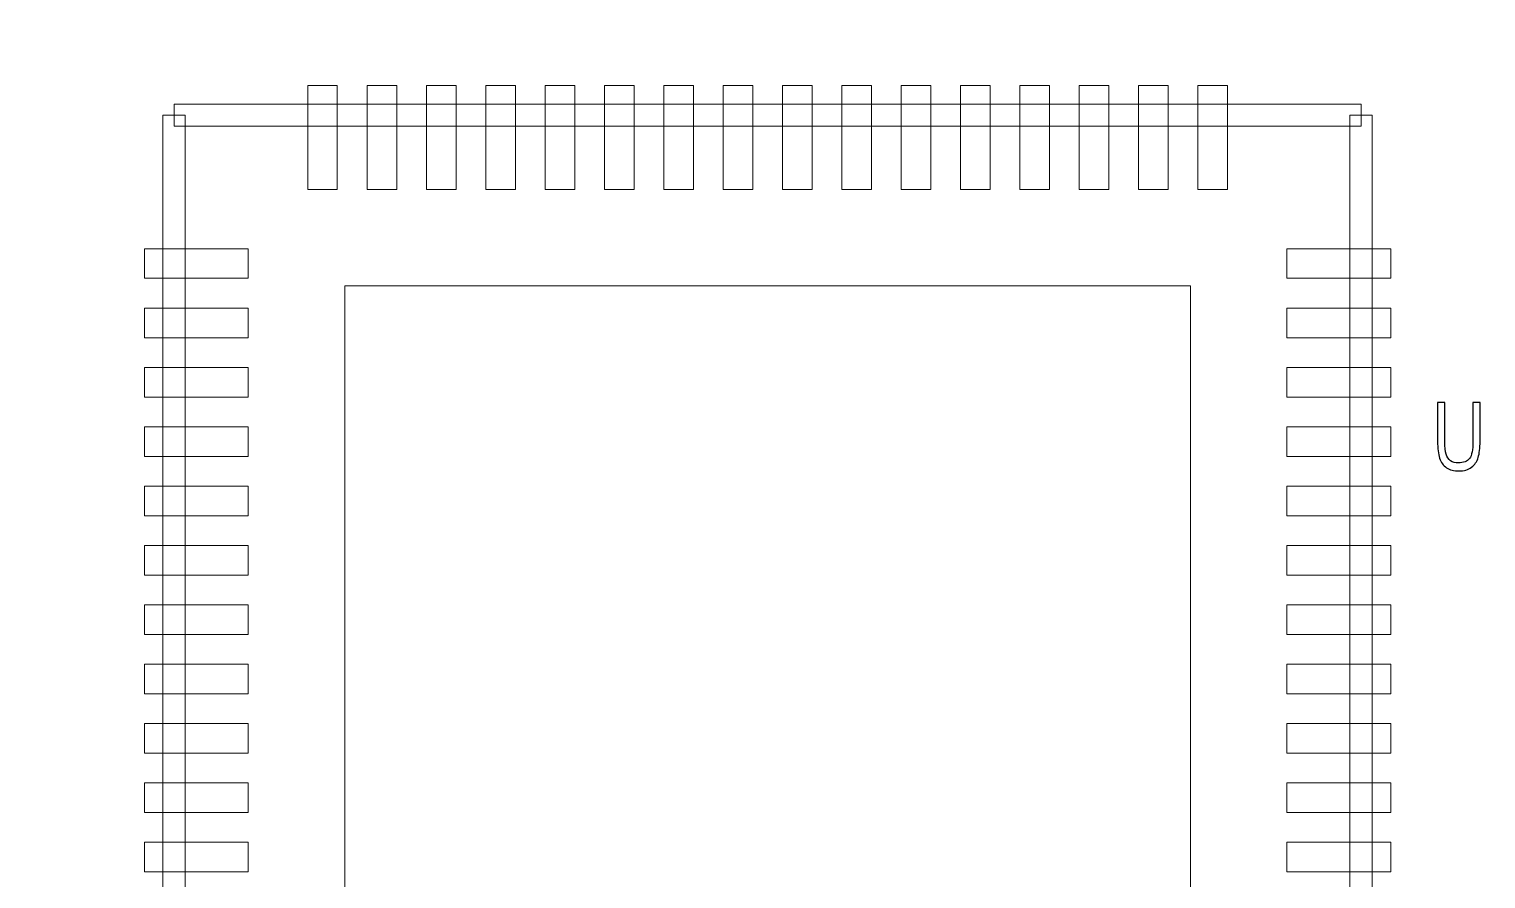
# Model space of a CAD drawing. Header units: millimetres. Extents: x -32 to 79, y -57 to 20.
# Drawn here: x -22.95 to -13.14, y -15.25 to -9.52 of the extents above; entities that cross this region are included whole.
import ezdxf

# ---------------------------------------------------------------- set-up
doc = ezdxf.new("R2010")
doc.units = ezdxf.units.MM
doc.header["$MEASUREMENT"] = 0
for name, color, linetype in [('BG_OUTLINE', 7, 'Continuous'), ('PG_SILKSCREEN_TOP', 7, 'Continuous'), ('PIN_TOP', 7, 'Continuous'), ('RD_SILKSCREEN_TOP', 7, 'Continuous')]:
    doc.layers.add(name, color=color, linetype=linetype)

msp = doc.modelspace()

# ---------------------------------------------------------------- linework, layer by layer
at = {"layer": 'BG_OUTLINE', "lineweight": 9}
msp.add_open_spline([(-31.5602, -57.3483), (-31.5602, -57.3483), (-31.5602, 2.6515), (-31.5602, 2.6515), (-31.5602, 2.6515), (-31.5602, 2.6515), (48.4395, 2.6515), (48.4395, 2.6515), (48.4395, 2.6515), (48.4395, 2.6515), (48.4395, -57.3483), (48.4395, -57.3483), (48.4395, -57.3483), (48.4395, -57.3483), (-31.5602, -57.3483), (-31.5602, -57.3483)], degree=3, knots=[0, 0, 0, 0, 0.25, 0.25, 0.25, 0.25, 0.5, 0.5, 0.5, 0.5, 0.75, 0.75, 0.75, 0.75, 1, 1, 1, 1], dxfattribs=at)
at = {"layer": 'PG_SILKSCREEN_TOP', "lineweight": 9}
for points in [[(-22.0513, -10.101), (-22.0513, -10.101), (-21.9012, -10.101), (-21.9012, -10.101), (-21.9012, -10.101), (-21.9012, -10.101), (-21.9012, -18.101), (-21.9012, -18.101), (-21.9012, -18.101), (-21.9012, -18.101), (-22.0513, -18.101), (-22.0513, -18.101), (-22.0513, -18.101), (-22.0513, -18.101), (-22.0513, -10.101), (-22.0513, -10.101)], [(-13.9763, -10.026), (-13.9763, -10.026), (-13.9763, -10.1761), (-13.9763, -10.1761), (-13.9763, -10.1761), (-13.9763, -10.1761), (-21.9763, -10.1761), (-21.9763, -10.1761), (-21.9763, -10.1761), (-21.9763, -10.1761), (-21.9763, -10.026), (-21.9763, -10.026), (-21.9763, -10.026), (-21.9763, -10.026), (-13.9763, -10.026), (-13.9763, -10.026)], [(-13.9012, -18.101), (-13.9012, -18.101), (-14.0514, -18.101), (-14.0514, -18.101), (-14.0514, -18.101), (-14.0514, -18.101), (-14.0514, -10.101), (-14.0514, -10.101), (-14.0514, -10.101), (-14.0514, -10.101), (-13.9012, -10.101), (-13.9012, -10.101), (-13.9012, -10.101), (-13.9012, -10.101), (-13.9012, -18.101), (-13.9012, -18.101)]]:
    msp.add_open_spline(points, degree=3, knots=[0, 0, 0, 0, 0.25, 0.25, 0.25, 0.25, 0.5, 0.5, 0.5, 0.5, 0.75, 0.75, 0.75, 0.75, 1, 1, 1, 1], dxfattribs=at)
at = {"layer": 'PIN_TOP', "lineweight": 9}
for points in [[(-20.8763, -9.9011), (-20.8763, -9.9011), (-20.8763, -10.6011), (-20.8763, -10.6011), (-20.8763, -10.6011), (-20.8763, -10.6011), (-21.0762, -10.6011), (-21.0762, -10.6011), (-21.0762, -10.6011), (-21.0762, -10.6011), (-21.0762, -9.9011), (-21.0762, -9.9011), (-21.0762, -9.9011), (-21.0762, -9.9011), (-20.8763, -9.9011), (-20.8763, -9.9011)], [(-20.4763, -9.9011), (-20.4763, -9.9011), (-20.4763, -10.6011), (-20.4763, -10.6011), (-20.4763, -10.6011), (-20.4763, -10.6011), (-20.6762, -10.6011), (-20.6762, -10.6011), (-20.6762, -10.6011), (-20.6762, -10.6011), (-20.6762, -9.9011), (-20.6762, -9.9011), (-20.6762, -9.9011), (-20.6762, -9.9011), (-20.4763, -9.9011), (-20.4763, -9.9011)], [(-20.0762, -9.9011), (-20.0762, -9.9011), (-20.0762, -10.6011), (-20.0762, -10.6011), (-20.0762, -10.6011), (-20.0762, -10.6011), (-20.2761, -10.6011), (-20.2761, -10.6011), (-20.2761, -10.6011), (-20.2761, -10.6011), (-20.2761, -9.9011), (-20.2761, -9.9011), (-20.2761, -9.9011), (-20.2761, -9.9011), (-20.0762, -9.9011), (-20.0762, -9.9011)], [(-19.6764, -9.9011), (-19.6764, -9.9011), (-19.6764, -10.6011), (-19.6764, -10.6011), (-19.6764, -10.6011), (-19.6764, -10.6011), (-19.8763, -10.6011), (-19.8763, -10.6011), (-19.8763, -10.6011), (-19.8763, -10.6011), (-19.8763, -9.9011), (-19.8763, -9.9011), (-19.8763, -9.9011), (-19.8763, -9.9011), (-19.6764, -9.9011), (-19.6764, -9.9011)], [(-19.2764, -9.9011), (-19.2764, -9.9011), (-19.2764, -10.6011), (-19.2764, -10.6011), (-19.2764, -10.6011), (-19.2764, -10.6011), (-19.4763, -10.6011), (-19.4763, -10.6011), (-19.4763, -10.6011), (-19.4763, -10.6011), (-19.4763, -9.9011), (-19.4763, -9.9011), (-19.4763, -9.9011), (-19.4763, -9.9011), (-19.2764, -9.9011), (-19.2764, -9.9011)], [(-18.8763, -9.9011), (-18.8763, -9.9011), (-18.8763, -10.6011), (-18.8763, -10.6011), (-18.8763, -10.6011), (-18.8763, -10.6011), (-19.0762, -10.6011), (-19.0762, -10.6011), (-19.0762, -10.6011), (-19.0762, -10.6011), (-19.0762, -9.9011), (-19.0762, -9.9011), (-19.0762, -9.9011), (-19.0762, -9.9011), (-18.8763, -9.9011), (-18.8763, -9.9011)], [(-18.4763, -9.9011), (-18.4763, -9.9011), (-18.4763, -10.6011), (-18.4763, -10.6011), (-18.4763, -10.6011), (-18.4763, -10.6011), (-18.6762, -10.6011), (-18.6762, -10.6011), (-18.6762, -10.6011), (-18.6762, -10.6011), (-18.6762, -9.9011), (-18.6762, -9.9011), (-18.6762, -9.9011), (-18.6762, -9.9011), (-18.4763, -9.9011), (-18.4763, -9.9011)], [(-18.0762, -9.9011), (-18.0762, -9.9011), (-18.0762, -10.6011), (-18.0762, -10.6011), (-18.0762, -10.6011), (-18.0762, -10.6011), (-18.2761, -10.6011), (-18.2761, -10.6011), (-18.2761, -10.6011), (-18.2761, -10.6011), (-18.2761, -9.9011), (-18.2761, -9.9011), (-18.2761, -9.9011), (-18.2761, -9.9011), (-18.0762, -9.9011), (-18.0762, -9.9011)], [(-17.6764, -9.9011), (-17.6764, -9.9011), (-17.6764, -10.6011), (-17.6764, -10.6011), (-17.6764, -10.6011), (-17.6764, -10.6011), (-17.8763, -10.6011), (-17.8763, -10.6011), (-17.8763, -10.6011), (-17.8763, -10.6011), (-17.8763, -9.9011), (-17.8763, -9.9011), (-17.8763, -9.9011), (-17.8763, -9.9011), (-17.6764, -9.9011), (-17.6764, -9.9011)], [(-17.2764, -9.9011), (-17.2764, -9.9011), (-17.2764, -10.6011), (-17.2764, -10.6011), (-17.2764, -10.6011), (-17.2764, -10.6011), (-17.4763, -10.6011), (-17.4763, -10.6011), (-17.4763, -10.6011), (-17.4763, -10.6011), (-17.4763, -9.9011), (-17.4763, -9.9011), (-17.4763, -9.9011), (-17.4763, -9.9011), (-17.2764, -9.9011), (-17.2764, -9.9011)], [(-16.8763, -9.9011), (-16.8763, -9.9011), (-16.8763, -10.6011), (-16.8763, -10.6011), (-16.8763, -10.6011), (-16.8763, -10.6011), (-17.0762, -10.6011), (-17.0762, -10.6011), (-17.0762, -10.6011), (-17.0762, -10.6011), (-17.0762, -9.9011), (-17.0762, -9.9011), (-17.0762, -9.9011), (-17.0762, -9.9011), (-16.8763, -9.9011), (-16.8763, -9.9011)], [(-16.4763, -9.9011), (-16.4763, -9.9011), (-16.4763, -10.6011), (-16.4763, -10.6011), (-16.4763, -10.6011), (-16.4763, -10.6011), (-16.6762, -10.6011), (-16.6762, -10.6011), (-16.6762, -10.6011), (-16.6762, -10.6011), (-16.6762, -9.9011), (-16.6762, -9.9011), (-16.6762, -9.9011), (-16.6762, -9.9011), (-16.4763, -9.9011), (-16.4763, -9.9011)], [(-16.0762, -9.9011), (-16.0762, -9.9011), (-16.0762, -10.6011), (-16.0762, -10.6011), (-16.0762, -10.6011), (-16.0762, -10.6011), (-16.2761, -10.6011), (-16.2761, -10.6011), (-16.2761, -10.6011), (-16.2761, -10.6011), (-16.2761, -9.9011), (-16.2761, -9.9011), (-16.2761, -9.9011), (-16.2761, -9.9011), (-16.0762, -9.9011), (-16.0762, -9.9011)], [(-15.6764, -9.9011), (-15.6764, -9.9011), (-15.6764, -10.6011), (-15.6764, -10.6011), (-15.6764, -10.6011), (-15.6764, -10.6011), (-15.8763, -10.6011), (-15.8763, -10.6011), (-15.8763, -10.6011), (-15.8763, -10.6011), (-15.8763, -9.9011), (-15.8763, -9.9011), (-15.8763, -9.9011), (-15.8763, -9.9011), (-15.6764, -9.9011), (-15.6764, -9.9011)], [(-15.2764, -9.9011), (-15.2764, -9.9011), (-15.2764, -10.6011), (-15.2764, -10.6011), (-15.2764, -10.6011), (-15.2764, -10.6011), (-15.4763, -10.6011), (-15.4763, -10.6011), (-15.4763, -10.6011), (-15.4763, -10.6011), (-15.4763, -9.9011), (-15.4763, -9.9011), (-15.4763, -9.9011), (-15.4763, -9.9011), (-15.2764, -9.9011), (-15.2764, -9.9011)], [(-14.8763, -9.9011), (-14.8763, -9.9011), (-14.8763, -10.6011), (-14.8763, -10.6011), (-14.8763, -10.6011), (-14.8763, -10.6011), (-15.0762, -10.6011), (-15.0762, -10.6011), (-15.0762, -10.6011), (-15.0762, -10.6011), (-15.0762, -9.9011), (-15.0762, -9.9011), (-15.0762, -9.9011), (-15.0762, -9.9011), (-14.8763, -9.9011), (-14.8763, -9.9011)], [(-21.4762, -11.201), (-21.4762, -11.201), (-22.1762, -11.201), (-22.1762, -11.201), (-22.1762, -11.201), (-22.1762, -11.201), (-22.1762, -11.0011), (-22.1762, -11.0011), (-22.1762, -11.0011), (-22.1762, -11.0011), (-21.4762, -11.0011), (-21.4762, -11.0011), (-21.4762, -11.0011), (-21.4762, -11.0011), (-21.4762, -11.201), (-21.4762, -11.201)], [(-13.7764, -11.201), (-13.7764, -11.201), (-14.4764, -11.201), (-14.4764, -11.201), (-14.4764, -11.201), (-14.4764, -11.201), (-14.4764, -11.0011), (-14.4764, -11.0011), (-14.4764, -11.0011), (-14.4764, -11.0011), (-13.7764, -11.0011), (-13.7764, -11.0011), (-13.7764, -11.0011), (-13.7764, -11.0011), (-13.7764, -11.201), (-13.7764, -11.201)], [(-15.1263, -16.951), (-15.1263, -16.951), (-20.8263, -16.951), (-20.8263, -16.951), (-20.8263, -16.951), (-20.8263, -16.951), (-20.8263, -11.251), (-20.8263, -11.251), (-20.8263, -11.251), (-20.8263, -11.251), (-15.1263, -11.251), (-15.1263, -11.251), (-15.1263, -11.251), (-15.1263, -11.251), (-15.1263, -16.951), (-15.1263, -16.951)], [(-21.4762, -11.601), (-21.4762, -11.601), (-22.1762, -11.601), (-22.1762, -11.601), (-22.1762, -11.601), (-22.1762, -11.601), (-22.1762, -11.4011), (-22.1762, -11.4011), (-22.1762, -11.4011), (-22.1762, -11.4011), (-21.4762, -11.4011), (-21.4762, -11.4011), (-21.4762, -11.4011), (-21.4762, -11.4011), (-21.4762, -11.601), (-21.4762, -11.601)], [(-13.7764, -11.601), (-13.7764, -11.601), (-14.4764, -11.601), (-14.4764, -11.601), (-14.4764, -11.601), (-14.4764, -11.601), (-14.4764, -11.4011), (-14.4764, -11.4011), (-14.4764, -11.4011), (-14.4764, -11.4011), (-13.7764, -11.4011), (-13.7764, -11.4011), (-13.7764, -11.4011), (-13.7764, -11.4011), (-13.7764, -11.601), (-13.7764, -11.601)], [(-21.4762, -12.0011), (-21.4762, -12.0011), (-22.1762, -12.0011), (-22.1762, -12.0011), (-22.1762, -12.0011), (-22.1762, -12.0011), (-22.1762, -11.8012), (-22.1762, -11.8012), (-22.1762, -11.8012), (-22.1762, -11.8012), (-21.4762, -11.8012), (-21.4762, -11.8012), (-21.4762, -11.8012), (-21.4762, -11.8012), (-21.4762, -12.0011), (-21.4762, -12.0011)], [(-13.7764, -12.0011), (-13.7764, -12.0011), (-14.4764, -12.0011), (-14.4764, -12.0011), (-14.4764, -12.0011), (-14.4764, -12.0011), (-14.4764, -11.8012), (-14.4764, -11.8012), (-14.4764, -11.8012), (-14.4764, -11.8012), (-13.7764, -11.8012), (-13.7764, -11.8012), (-13.7764, -11.8012), (-13.7764, -11.8012), (-13.7764, -12.0011), (-13.7764, -12.0011)], [(-21.4762, -12.4009), (-21.4762, -12.4009), (-22.1762, -12.4009), (-22.1762, -12.4009), (-22.1762, -12.4009), (-22.1762, -12.4009), (-22.1762, -12.201), (-22.1762, -12.201), (-22.1762, -12.201), (-22.1762, -12.201), (-21.4762, -12.201), (-21.4762, -12.201), (-21.4762, -12.201), (-21.4762, -12.201), (-21.4762, -12.4009), (-21.4762, -12.4009)], [(-13.7764, -12.4009), (-13.7764, -12.4009), (-14.4764, -12.4009), (-14.4764, -12.4009), (-14.4764, -12.4009), (-14.4764, -12.4009), (-14.4764, -12.201), (-14.4764, -12.201), (-14.4764, -12.201), (-14.4764, -12.201), (-13.7764, -12.201), (-13.7764, -12.201), (-13.7764, -12.201), (-13.7764, -12.201), (-13.7764, -12.4009), (-13.7764, -12.4009)], [(-21.4762, -12.8009), (-21.4762, -12.8009), (-22.1762, -12.8009), (-22.1762, -12.8009), (-22.1762, -12.8009), (-22.1762, -12.8009), (-22.1762, -12.601), (-22.1762, -12.601), (-22.1762, -12.601), (-22.1762, -12.601), (-21.4762, -12.601), (-21.4762, -12.601), (-21.4762, -12.601), (-21.4762, -12.601), (-21.4762, -12.8009), (-21.4762, -12.8009)], [(-13.7764, -12.8009), (-13.7764, -12.8009), (-14.4764, -12.8009), (-14.4764, -12.8009), (-14.4764, -12.8009), (-14.4764, -12.8009), (-14.4764, -12.601), (-14.4764, -12.601), (-14.4764, -12.601), (-14.4764, -12.601), (-13.7764, -12.601), (-13.7764, -12.601), (-13.7764, -12.601), (-13.7764, -12.601), (-13.7764, -12.8009), (-13.7764, -12.8009)], [(-21.4762, -13.201), (-21.4762, -13.201), (-22.1762, -13.201), (-22.1762, -13.201), (-22.1762, -13.201), (-22.1762, -13.201), (-22.1762, -13.0011), (-22.1762, -13.0011), (-22.1762, -13.0011), (-22.1762, -13.0011), (-21.4762, -13.0011), (-21.4762, -13.0011), (-21.4762, -13.0011), (-21.4762, -13.0011), (-21.4762, -13.201), (-21.4762, -13.201)], [(-13.7764, -13.201), (-13.7764, -13.201), (-14.4764, -13.201), (-14.4764, -13.201), (-14.4764, -13.201), (-14.4764, -13.201), (-14.4764, -13.0011), (-14.4764, -13.0011), (-14.4764, -13.0011), (-14.4764, -13.0011), (-13.7764, -13.0011), (-13.7764, -13.0011), (-13.7764, -13.0011), (-13.7764, -13.0011), (-13.7764, -13.201), (-13.7764, -13.201)], [(-21.4762, -13.601), (-21.4762, -13.601), (-22.1762, -13.601), (-22.1762, -13.601), (-22.1762, -13.601), (-22.1762, -13.601), (-22.1762, -13.4011), (-22.1762, -13.4011), (-22.1762, -13.4011), (-22.1762, -13.4011), (-21.4762, -13.4011), (-21.4762, -13.4011), (-21.4762, -13.4011), (-21.4762, -13.4011), (-21.4762, -13.601), (-21.4762, -13.601)], [(-13.7764, -13.601), (-13.7764, -13.601), (-14.4764, -13.601), (-14.4764, -13.601), (-14.4764, -13.601), (-14.4764, -13.601), (-14.4764, -13.4011), (-14.4764, -13.4011), (-14.4764, -13.4011), (-14.4764, -13.4011), (-13.7764, -13.4011), (-13.7764, -13.4011), (-13.7764, -13.4011), (-13.7764, -13.4011), (-13.7764, -13.601), (-13.7764, -13.601)], [(-21.4762, -14.0011), (-21.4762, -14.0011), (-22.1762, -14.0011), (-22.1762, -14.0011), (-22.1762, -14.0011), (-22.1762, -14.0011), (-22.1762, -13.8012), (-22.1762, -13.8012), (-22.1762, -13.8012), (-22.1762, -13.8012), (-21.4762, -13.8012), (-21.4762, -13.8012), (-21.4762, -13.8012), (-21.4762, -13.8012), (-21.4762, -14.0011), (-21.4762, -14.0011)], [(-13.7764, -14.0011), (-13.7764, -14.0011), (-14.4764, -14.0011), (-14.4764, -14.0011), (-14.4764, -14.0011), (-14.4764, -14.0011), (-14.4764, -13.8012), (-14.4764, -13.8012), (-14.4764, -13.8012), (-14.4764, -13.8012), (-13.7764, -13.8012), (-13.7764, -13.8012), (-13.7764, -13.8012), (-13.7764, -13.8012), (-13.7764, -14.0011), (-13.7764, -14.0011)], [(-21.4762, -14.4009), (-21.4762, -14.4009), (-22.1762, -14.4009), (-22.1762, -14.4009), (-22.1762, -14.4009), (-22.1762, -14.4009), (-22.1762, -14.201), (-22.1762, -14.201), (-22.1762, -14.201), (-22.1762, -14.201), (-21.4762, -14.201), (-21.4762, -14.201), (-21.4762, -14.201), (-21.4762, -14.201), (-21.4762, -14.4009), (-21.4762, -14.4009)], [(-13.7764, -14.4009), (-13.7764, -14.4009), (-14.4764, -14.4009), (-14.4764, -14.4009), (-14.4764, -14.4009), (-14.4764, -14.4009), (-14.4764, -14.201), (-14.4764, -14.201), (-14.4764, -14.201), (-14.4764, -14.201), (-13.7764, -14.201), (-13.7764, -14.201), (-13.7764, -14.201), (-13.7764, -14.201), (-13.7764, -14.4009), (-13.7764, -14.4009)], [(-21.4762, -14.8009), (-21.4762, -14.8009), (-22.1762, -14.8009), (-22.1762, -14.8009), (-22.1762, -14.8009), (-22.1762, -14.8009), (-22.1762, -14.601), (-22.1762, -14.601), (-22.1762, -14.601), (-22.1762, -14.601), (-21.4762, -14.601), (-21.4762, -14.601), (-21.4762, -14.601), (-21.4762, -14.601), (-21.4762, -14.8009), (-21.4762, -14.8009)], [(-13.7764, -14.8009), (-13.7764, -14.8009), (-14.4764, -14.8009), (-14.4764, -14.8009), (-14.4764, -14.8009), (-14.4764, -14.8009), (-14.4764, -14.601), (-14.4764, -14.601), (-14.4764, -14.601), (-14.4764, -14.601), (-13.7764, -14.601), (-13.7764, -14.601), (-13.7764, -14.601), (-13.7764, -14.601), (-13.7764, -14.8009), (-13.7764, -14.8009)], [(-21.4762, -15.201), (-21.4762, -15.201), (-22.1762, -15.201), (-22.1762, -15.201), (-22.1762, -15.201), (-22.1762, -15.201), (-22.1762, -15.0011), (-22.1762, -15.0011), (-22.1762, -15.0011), (-22.1762, -15.0011), (-21.4762, -15.0011), (-21.4762, -15.0011), (-21.4762, -15.0011), (-21.4762, -15.0011), (-21.4762, -15.201), (-21.4762, -15.201)], [(-13.7764, -15.201), (-13.7764, -15.201), (-14.4764, -15.201), (-14.4764, -15.201), (-14.4764, -15.201), (-14.4764, -15.201), (-14.4764, -15.0011), (-14.4764, -15.0011), (-14.4764, -15.0011), (-14.4764, -15.0011), (-13.7764, -15.0011), (-13.7764, -15.0011), (-13.7764, -15.0011), (-13.7764, -15.0011), (-13.7764, -15.201), (-13.7764, -15.201)]]:
    msp.add_open_spline(points, degree=3, knots=[0, 0, 0, 0, 0.25, 0.25, 0.25, 0.25, 0.5, 0.5, 0.5, 0.5, 0.75, 0.75, 0.75, 0.75, 1, 1, 1, 1], dxfattribs=at)
at = {"layer": 'RD_SILKSCREEN_TOP', "color": 8}
msp.add_open_spline([(-13.223, -12.0373), (-13.223, -12.0373), (-13.1748, -12.0373), (-13.1748, -12.0373), (-13.1748, -12.0373), (-13.1748, -12.0373), (-13.1748, -12.3), (-13.1748, -12.3), (-13.1748, -12.3), (-13.1748, -12.3456), (-13.179, -12.3819), (-13.1873, -12.4088), (-13.1873, -12.4088), (-13.1956, -12.4357), (-13.2105, -12.4575), (-13.2321, -12.4743), (-13.2321, -12.4743), (-13.2537, -12.4913), (-13.2819, -12.4996), (-13.317, -12.4996), (-13.317, -12.4996), (-13.351, -12.4996), (-13.379, -12.4923), (-13.4006, -12.4776), (-13.4006, -12.4776), (-13.4222, -12.463), (-13.4378, -12.4417), (-13.447, -12.4139), (-13.447, -12.4139), (-13.4562, -12.3861), (-13.4608, -12.3482), (-13.4608, -12.3), (-13.4608, -12.3), (-13.4608, -12.3), (-13.4608, -12.0373), (-13.4608, -12.0373), (-13.4608, -12.0373), (-13.4608, -12.0373), (-13.4127, -12.0373), (-13.4127, -12.0373), (-13.4127, -12.0373), (-13.4127, -12.0373), (-13.4127, -12.2997), (-13.4127, -12.2997), (-13.4127, -12.2997), (-13.4127, -12.3392), (-13.4098, -12.3683), (-13.4039, -12.3869), (-13.4039, -12.3869), (-13.3981, -12.4056), (-13.3879, -12.42), (-13.3737, -12.4302), (-13.3737, -12.4302), (-13.3594, -12.4404), (-13.3419, -12.4454), (-13.3212, -12.4454), (-13.3212, -12.4454), (-13.2858, -12.4454), (-13.2606, -12.4354), (-13.2455, -12.4153), (-13.2455, -12.4153), (-13.2306, -12.3953), (-13.223, -12.3568), (-13.223, -12.2997), (-13.223, -12.2997), (-13.223, -12.2997), (-13.223, -12.0373), (-13.223, -12.0373)], degree=3, knots=[0, 0, 0, 0, 0.058824, 0.058824, 0.058824, 0.058824, 0.117647, 0.117647, 0.117647, 0.117647, 0.176471, 0.176471, 0.176471, 0.176471, 0.235294, 0.235294, 0.235294, 0.235294, 0.294118, 0.294118, 0.294118, 0.294118, 0.352941, 0.352941, 0.352941, 0.352941, 0.411765, 0.411765, 0.411765, 0.411765, 0.470588, 0.470588, 0.470588, 0.470588, 0.529412, 0.529412, 0.529412, 0.529412, 0.588235, 0.588235, 0.588235, 0.588235, 0.647059, 0.647059, 0.647059, 0.647059, 0.705882, 0.705882, 0.705882, 0.705882, 0.764706, 0.764706, 0.764706, 0.764706, 0.823529, 0.823529, 0.823529, 0.823529, 0.882353, 0.882353, 0.882353, 0.882353, 0.941176, 0.941176, 0.941176, 0.941176, 1, 1, 1, 1], dxfattribs=at)

doc.saveas('drawing.dxf')
